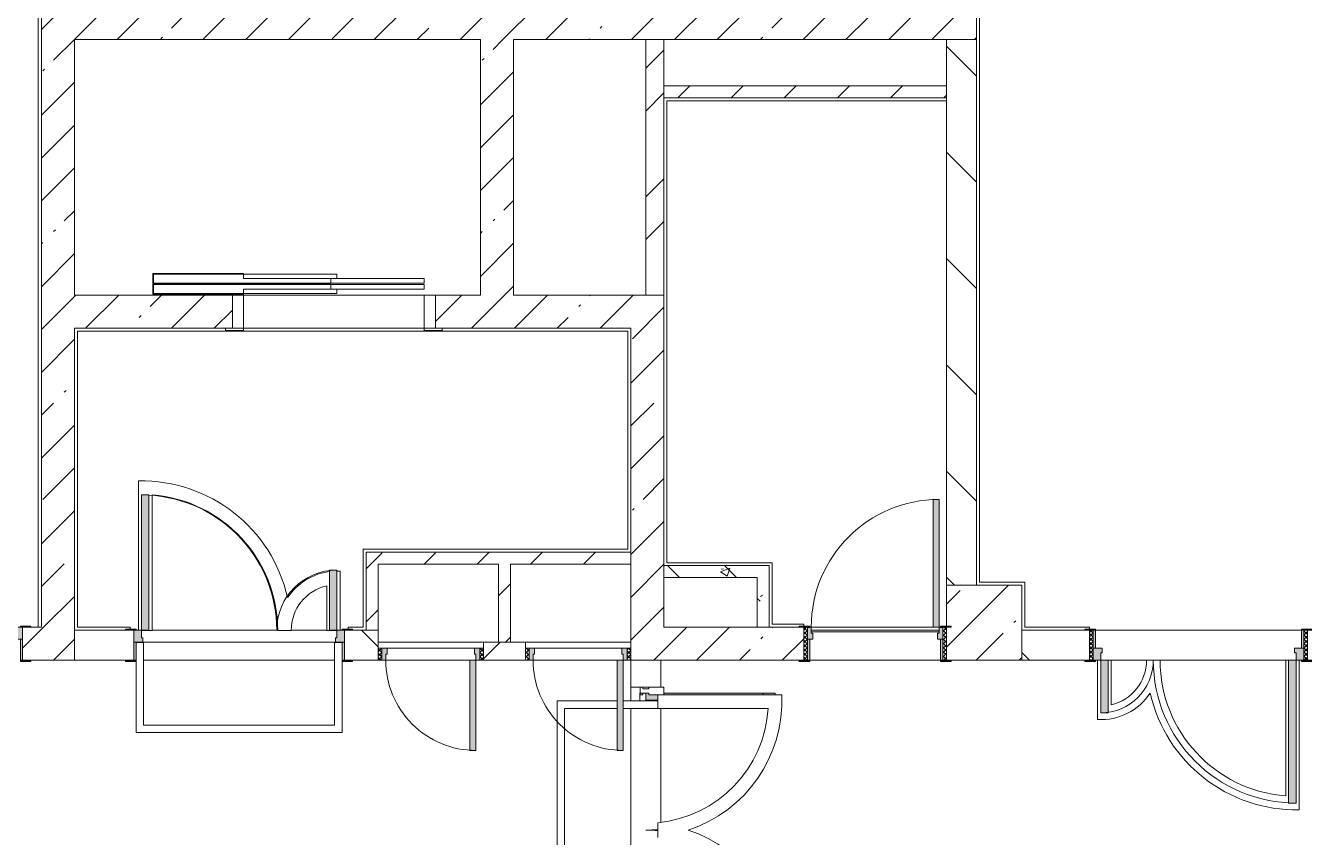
# Model space of a CAD drawing. Header units: millimetres. Extents: x -5507 to 191320, y -8553 to 29000.
# Drawn here: x 156815 to 165320, y 12221 to 17624 of the extents above; entities that cross this region are included whole.
import ezdxf

# ---------------------------------------------------------------- set-up
doc = ezdxf.new("R2010")
doc.units = ezdxf.units.MM
for name, color, linetype, lineweight, true_color in [('A-DETL-GENF-6', 7, 'Continuous', 5, 0xaaaaaa), ('A-DETL-GENF-7', 7, 'Continuous', 5, 0xe2e2e2), ('A-DOOR-1', 7, 'Continuous', 5, 0xaaaaaa), ('A-DOOR-2', 7, 'Continuous', 5, 0xe2e2e2), ('A-DOOR-FRAM-1', 7, 'Continuous', 5, 0xe2e2e2), ('A-DOOR-FRAM-2', 7, 'Continuous', 5, 0xaaaaaa), ('A-FLOR-2', 7, 'Continuous', 5, 0xaaaaaa), ('I-WALL-4', 7, 'Continuous', 5, 0x787878)]:
    doc.layers.add(name, color=color, linetype=linetype, lineweight=lineweight, true_color=true_color)
for name, color, linetype, lineweight in [('A-GLAZ-CWMG-1', 7, 'Continuous', 5), ('A-WALL', 7, 'Continuous', 9), ('I-WALL-2', 7, 'Continuous', 5), ('S-COLS-2', 7, 'Continuous', 5)]:
    doc.layers.add(name, color=color, linetype=linetype, lineweight=lineweight)
pattern_1 = [(45, (62340, 0), (-285.1231, 285.1231), []), (45, (62625.1, 0), (-285.1231, 285.1231), [504.031, -100.806, 16.764, -84.042])]
pattern_2 = [(45, (62340, 0), (-427.6843, 427.6843), []), (45, (62625.1, 0), (-427.6843, 427.6843), [])]
pattern_3 = [(135, (62340, 0), (-353.5534, -353.5534), [])]
pattern_4 = [(45, (62339.98, 0), (-176.7767, 176.7767), [])]
pattern_5 = [(135, (62340, 0), (-377.1708, -377.1708), [533.4, -88.9, 17.78, -88.9]), (135, (62340, 376.94), (-377.1708, -377.1708), []), (50, (62340, 0), (637.6445, -55.7866), [66.675, -733.425]), (355, (62340, 0), (-123.3494, 668.699), [53.34, -586.74]), (100.451, (62393.1, -4.65), (514.299, 612.908), [56.665, -623.315]), (46.184, (62340, 177.8), (948.7764, -147.1497), [100.012, -1100.137]), (96.636, (62419, 165.5), (830.909, 865.997), [84.998, -934.973]), (351.184, (62340, 177.8), (830.918, 865.988), [80.01, -880.11]), (21, (62428.9, 133.35), (530.6506, -357.9283), [66.675, -733.425]), (326, (62428.9, 133.35), (216.308, 644.6585), [53.34, -586.74]), (71.451, (62473.1, 103.5), (746.9596, 286.7243), [56.665, -623.315]), (37.5, (62339.98, 0), (10.81053, 295.9426), [16.764, -562.864, 16.764, -578.866, -588.962]), (37.5, (62339.98, 0), (10.81053, 295.9426), [-1175.258, 16.764, -572.198]), (7.5, (62339.98, 0), (233.8692, 350.6318), [16.764, -322.834, 16.764, -549.529, -224.472]), (7.5, (62339.98, 0), (233.8692, 350.6318), [-905.891, 16.764, -207.708]), (327.5, (62141.73, 0), (474.5678, -20.0513), [16.764, -205.486, 16.764, -676.656, -920.115]), (327.5, (62141.73, 0), (474.5678, -20.0513), [-915.67, 16.764, -903.351]), (317.5, (62052.83, 0), (518.4522, 88.9934), [16.764, -272.161, 16.764, -443.738, -653.415]), (317.5, (62052.83, 0), (518.4522, 88.9934), [-749.427, 16.764, -636.651])]

# ---------------------------------------------------------------- blocks, each defined once
blk = doc.blocks.new('110_Дверь_СКБ_2Ст - Д-1_л_Лестничная клетка EIS60 2-32142534-3_5_1_птичка')
at = {"layer": 'A-DOOR-2'}
for points in [[(612.5, 110), (662.5, 110), (662.5, 1010), (612.5, 1010), (612.5, 604.4)], [(-587.5, 110), (-587.5, 510), (-637.5, 510), (-637.5, 110)], [(712.5, -110), (712.5, 30), (697.5, 25.9), (697.5, -110)]]:
    blk.add_hatch(color=256, dxfattribs=at).paths.add_polyline_path(points)
h = blk.add_hatch(color=256, dxfattribs=at)
h.paths.add_polyline_path([(652.5, 30), (712.5, 30), (712.5, 110), (662.5, 110), (662.5, 60), (652.5, 60)])
h.paths.add_polyline_path([(-687.5, 30), (-627.5, 30), (-627.5, 60), (-637.5, 60), (-637.5, 110), (-687.5, 110)])
at = {"layer": 'A-DOOR-FRAM-1'}
for points in [[(-672.5, 110), (-672.5, 118), (-742.5, 118), (-742.5, 110)], [(767.5, 110), (767.5, 118), (697.5, 118), (697.5, 110)], [(-672.5, -110), (-672.5, 30), (-687.5, 25.9), (-687.5, -110)], [(-672.5, -118), (-672.5, -110), (-742.5, -110), (-742.5, -118)], [(767.5, -118), (767.5, -110), (697.5, -110), (697.5, -118)]]:
    blk.add_hatch(color=256, dxfattribs=at).paths.add_polyline_path(points)
at = {"layer": 'A-DOOR-1'}
for p, q in [((662.5, 1010), (612.5, 1010)), ((612.5, 1010), (612.5, 110)), ((662.5, 110), (662.5, 1010)), ((-637.5, 510), (-637.5, 110)), ((-587.5, 510), (-637.5, 510)), ((-587.5, 110), (-587.5, 510)), ((-637.5, 110), (-587.5, 110)), ((612.5, 110), (662.5, 110))]:
    blk.add_line(p, q, dxfattribs=at)
for centre, radius, start, end in [((662.5, 110), 900, 90, 180), ((-637.5, 110), 400, 360, 90)]:
    blk.add_arc(centre, radius, start, end, dxfattribs=at)
at = {"layer": 'A-DOOR-FRAM-2'}
for p, q in [((-672.5, 118), (-742.5, 118)), ((-742.5, 118), (-742.5, 110)), ((-742.5, 110), (-672.5, 110)), ((-637.5, 110), (-687.5, 110)), ((-687.5, 110), (-687.5, 30)), ((-672.5, 110), (-672.5, 118)), ((-637.5, 60), (-637.5, 110)), ((662.5, 110), (662.5, 60)), ((712.5, 110), (662.5, 110)), ((767.5, 118), (697.5, 118)), ((697.5, 118), (697.5, 110)), ((697.5, 110), (767.5, 110)), ((712.5, 30), (712.5, 110)), ((767.5, 110), (767.5, 118)), ((-687.5, 30), (-627.5, 30)), ((-672.5, 30), (-687.5, 30)), ((-687.5, 30), (-687.5, -110)), ((-672.5, -110), (-672.5, 30)), ((-627.5, 60), (-637.5, 60)), ((-627.5, 30), (-627.5, 60)), ((662.5, 60), (652.5, 60)), ((652.5, 60), (652.5, 30)), ((652.5, 30), (712.5, 30)), ((712.5, 30), (697.5, 30)), ((697.5, 30), (697.5, -110)), ((712.5, -110), (712.5, 30)), ((-672.5, -110), (-742.5, -110)), ((-742.5, -110), (-742.5, -118)), ((-742.5, -118), (-672.5, -118)), ((-687.5, -110), (-672.5, -110)), ((-672.5, -118), (-672.5, -110)), ((697.5, -110), (712.5, -110)), ((767.5, -110), (697.5, -110)), ((697.5, -110), (697.5, -118)), ((697.5, -118), (767.5, -118)), ((767.5, -118), (767.5, -110))]:
    blk.add_line(p, q, dxfattribs=at)
blk = doc.blocks.new('110_Дверь_СКБ_2Ст - Д-3а 1450x2100h_Лестничная клетка из коридора-32352288-3_5_1_птичка')
at = {"layer": 'A-DOOR-2'}
for points in [[(-587.5, 100), (-587.5, 1000), (-637.5, 1000), (-637.5, 100)], [(662.5, 100), (662.5, 500), (612.5, 500), (612.5, 100)], [(712.5, -100), (712.5, 20), (697.5, 20), (697.5, -100)]]:
    blk.add_hatch(color=256, dxfattribs=at).paths.add_polyline_path(points)
h = blk.add_hatch(color=256, dxfattribs=at)
h.paths.add_polyline_path([(-627.5, 20), (-627.5, 50), (-637.5, 50), (-637.5, 100), (-687.5, 100), (-687.5, 20)])
h.paths.add_polyline_path([(712.5, 20), (712.5, 100), (662.5, 100), (662.5, 50), (652.5, 50), (652.5, 20)])
at = {"layer": 'A-DOOR-FRAM-1'}
for points in [[(-672.5, 100), (-672.5, 108), (-742.5, 108), (-742.5, 100)], [(767.5, 100), (767.5, 108), (697.5, 108), (697.5, 100)], [(-672.5, -100), (-672.5, 20), (-687.5, 20), (-687.5, -100)], [(-672.5, -108), (-672.5, -100), (-742.5, -100), (-742.5, -108)], [(767.5, -108), (767.5, -100), (697.5, -100), (697.5, -108)]]:
    blk.add_hatch(color=256, dxfattribs=at).paths.add_polyline_path(points)
at = {"layer": 'A-DOOR-1'}
for p, q in [((-637.5, 1000), (-637.5, 100)), ((-587.5, 1000), (-637.5, 1000)), ((-587.5, 100), (-587.5, 1000)), ((662.5, 500), (612.5, 500)), ((612.5, 500), (612.5, 100)), ((662.5, 100), (662.5, 500)), ((-637.5, 100), (-587.5, 100)), ((612.5, 100), (662.5, 100))]:
    blk.add_line(p, q, dxfattribs=at)
for centre, radius, start, end in [((-637.5, 100), 900, 0, 90), ((662.5, 100), 400, 90, 180)]:
    blk.add_arc(centre, radius, start, end, dxfattribs=at)
at = {"layer": 'A-DOOR-FRAM-2'}
for p, q in [((-672.5, 108), (-742.5, 108)), ((-742.5, 108), (-742.5, 100)), ((-742.5, 100), (-672.5, 100)), ((-637.5, 100), (-687.5, 100)), ((-687.5, 100), (-687.5, 20)), ((-672.5, 100), (-672.5, 108)), ((-637.5, 50), (-637.5, 100)), ((662.5, 100), (662.5, 50)), ((712.5, 100), (662.5, 100)), ((767.5, 108), (697.5, 108)), ((697.5, 108), (697.5, 100)), ((697.5, 100), (767.5, 100)), ((712.5, 20), (712.5, 100)), ((767.5, 100), (767.5, 108)), ((-687.5, 20), (-627.5, 20)), ((-672.5, 20), (-687.5, 20)), ((-687.5, 20), (-687.5, -100)), ((-672.5, -100), (-672.5, 20)), ((-627.5, 50), (-637.5, 50)), ((-627.5, 20), (-627.5, 50)), ((662.5, 50), (652.5, 50)), ((652.5, 50), (652.5, 20)), ((652.5, 20), (712.5, 20)), ((712.5, 20), (697.5, 20)), ((697.5, 20), (697.5, -100)), ((712.5, -100), (712.5, 20)), ((-672.5, -100), (-742.5, -100)), ((-742.5, -100), (-742.5, -108)), ((-742.5, -108), (-672.5, -108)), ((-687.5, -100), (-672.5, -100)), ((-672.5, -108), (-672.5, -100)), ((697.5, -100), (712.5, -100)), ((767.5, -100), (697.5, -100)), ((697.5, -100), (697.5, -108)), ((697.5, -108), (767.5, -108)), ((767.5, -108), (767.5, -100))]:
    blk.add_line(p, q, dxfattribs=at)
blk = doc.blocks.new('110_Дверь_СКБ_1Ст_Внутренняя1 - Д-8_п_ 950x2100h_охрана 2-32352576-3_5_1_птичка')
at = {"layer": 'A-DOOR-1'}
h = blk.add_hatch(dxfattribs=at)
h.set_pattern_fill('FP_84', color=256, style=0, pattern_type=2)
h.set_pattern_definition([(135, (1826.41, 174.685), (-14.14214, -14.14214), []), (225, (1826.41, 174.685), (14.14214, -14.14214), [])])
h.paths.add_polyline_path([(487.5, -110), (487.5, 110), (462.5, 110), (462.5, -110)])
at = {"layer": 'A-DOOR-2'}
h = blk.add_hatch(color=256, dxfattribs=at)
h.paths.add_polyline_path([(427.5, 30), (462.5, 30), (462.5, 110), (437.5, 110), (437.5, 70), (427.5, 70)])
h.paths.add_polyline_path([(-402.5, 30), (-402.5, 70), (-412.5, 70), (-412.5, 110), (-437.5, 110), (-437.5, 30)])
at = {"layer": 'A-DOOR-FRAM-1'}
for points in [[(397.5, 110), (437.5, 110), (437.5, 960), (397.5, 960)], [(-422.5, 110), (-422.5, 118), (-492.5, 118), (-492.5, 110)], [(517.5, 110), (517.5, 118), (447.5, 118), (447.5, 110)], [(-422.5, -110), (-422.5, 30), (-437.5, 25.9), (-437.5, -110)], [(462.5, -110), (462.5, 30), (447.5, 25.9), (447.5, -110)], [(-422.5, -118), (-422.5, -110), (-492.5, -110), (-492.5, -118)], [(517.5, -118), (517.5, -110), (447.5, -110), (447.5, -118)]]:
    blk.add_hatch(color=256, dxfattribs=at).paths.add_polyline_path(points)
at = {"layer": 'A-DOOR-FRAM-2'}
h = blk.add_hatch(dxfattribs=at)
h.set_pattern_fill('FP_85', color=256, style=0, pattern_type=2)
h.set_pattern_definition([(45, (-296.384, 174.685), (-14.1421, 14.1421), []), (135, (-296.384, 174.685), (-14.1421, -14.1421), [])])
h.paths.add_polyline_path([(-437.5, -110), (-437.5, 110), (-462.5, 110), (-462.5, -110)])
at = {"layer": 'A-DOOR-1'}
for p, q in [((437.5, 960), (397.5, 960)), ((397.5, 960), (397.5, 110)), ((437.5, 110), (437.5, 960)), ((397.5, 110), (437.5, 110))]:
    blk.add_line(p, q, dxfattribs=at)
blk.add_arc((437.5, 110), 850, 90, 180, dxfattribs=at)
at = {"layer": 'A-DOOR-FRAM-2'}
for p, q in [((-422.5, 118), (-492.5, 118)), ((-492.5, 118), (-492.5, 110)), ((-492.5, 110), (-422.5, 110)), ((-437.5, 110), (-462.5, 110)), ((-462.5, 110), (-462.5, -110)), ((-412.5, 110), (-437.5, 110)), ((-437.5, 110), (-437.5, 30)), ((-437.5, -110), (-437.5, 110)), ((-422.5, 110), (-437.5, 110)), ((-437.5, 110), (-437.5, 109)), ((-437.5, 109), (-422.5, 109)), ((-422.5, 110), (-422.5, 118)), ((-422.5, 109), (-422.5, 110)), ((-412.5, 70), (-412.5, 110)), ((437.5, 110), (437.5, 70)), ((462.5, 110), (437.5, 110)), ((517.5, 118), (447.5, 118)), ((447.5, 118), (447.5, 110)), ((462.5, 110), (447.5, 110)), ((447.5, 110), (447.5, 109)), ((447.5, 110), (517.5, 110)), ((447.5, 109), (462.5, 109)), ((462.5, 30), (462.5, 110)), ((487.5, 110), (462.5, 110)), ((462.5, 110), (462.5, -110)), ((462.5, 109), (462.5, 110)), ((487.5, -110), (487.5, 110)), ((517.5, 110), (517.5, 118)), ((-437.5, 30), (-402.5, 30)), ((-422.5, 30), (-437.5, 30)), ((-437.5, 30), (-437.5, -110)), ((-422.5, -110), (-422.5, 30)), ((-402.5, 70), (-412.5, 70)), ((-402.5, 30), (-402.5, 70)), ((437.5, 70), (427.5, 70)), ((427.5, 70), (427.5, 30)), ((427.5, 30), (462.5, 30)), ((462.5, 30), (447.5, 30)), ((447.5, 30), (447.5, -110)), ((462.5, -110), (462.5, 30)), ((-422.5, -110), (-492.5, -110)), ((-492.5, -110), (-492.5, -118)), ((-492.5, -118), (-422.5, -118)), ((-462.5, -110), (-437.5, -110)), ((-437.5, -110), (-422.5, -110)), ((-422.5, -118), (-422.5, -110)), ((447.5, -110), (462.5, -110)), ((517.5, -110), (447.5, -110)), ((447.5, -110), (447.5, -118)), ((447.5, -118), (517.5, -118)), ((462.5, -110), (487.5, -110)), ((517.5, -118), (517.5, -110))]:
    blk.add_line(p, q, dxfattribs=at)
blk = doc.blocks.new('110_Дверь_СКБ_2Ст - Д-6_л__ ДОО_Дв_1450x2100h_Дверь из раздевальной в коридор-32357677-3_5_1_птичка')
at = {"layer": 'A-DOOR-1'}
h = blk.add_hatch(dxfattribs=at)
h.set_pattern_fill('FP_99', color=256, style=0, pattern_type=2)
h.set_pattern_definition([(135, (1576.41, 164.685), (-14.14214, -14.14214), []), (225, (1576.41, 164.685), (14.14214, -14.14214), [])])
h.paths.add_polyline_path([(737.5, 100), (712.5, 100), (712.5, -100), (737.5, -100), (737.5, -35.9)])
at = {"layer": 'A-DOOR-2'}
for points in [[(-587.5, 1050), (-637.5, 1050), (-637.5, 100), (-587.5, 100), (-587.5, 542.5)], [(612.5, 450), (612.5, 100), (662.5, 100), (662.5, 450)]]:
    blk.add_hatch(color=256, dxfattribs=at).paths.add_polyline_path(points)
h = blk.add_hatch(color=256, dxfattribs=at)
h.paths.add_polyline_path([(662.5, 100), (662.5, 50), (652.5, 50), (652.5, 20), (712.5, 20), (712.5, 100), (675.8, 100)])
h.paths.add_polyline_path([(-637.5, 100), (-687.5, 100), (-687.5, 20), (-627.5, 20), (-627.5, 50), (-637.5, 50)])
at = {"layer": 'A-DOOR-FRAM-1'}
for points in [[(-672.5, 108), (-742.5, 108), (-742.5, 100), (-672.5, 100)], [(697.5, 108), (697.5, 100), (767.5, 100), (767.5, 108)], [(-672.5, 20), (-687.5, 20), (-687.5, -100), (-672.5, -100), (-672.5, -35.9)], [(712.5, 20), (697.5, 20), (697.5, -100), (712.5, -100), (712.5, -35.9)], [(-672.5, -100), (-742.5, -100), (-742.5, -108), (-672.5, -108)], [(697.5, -100), (697.5, -108), (767.5, -108), (767.5, -100)]]:
    blk.add_hatch(color=256, dxfattribs=at).paths.add_polyline_path(points)
at = {"layer": 'A-DOOR-FRAM-2'}
h = blk.add_hatch(dxfattribs=at)
h.set_pattern_fill('FP_100', color=256, style=0, pattern_type=2)
h.set_pattern_definition([(45, (-546.384, 164.685), (-14.1421, 14.1421), []), (135, (-546.384, 164.685), (-14.1421, -14.1421), [])])
h.paths.add_polyline_path([(-712.5, 100), (-712.5, -100), (-687.5, -100), (-687.5, 100)])
at = {"layer": 'A-DOOR-1'}
for p, q in [((-637.5, 1050), (-637.5, 100)), ((-587.5, 1050), (-637.5, 1050)), ((-587.5, 100), (-587.5, 1050)), ((662.5, 450), (612.5, 450)), ((612.5, 450), (612.5, 100)), ((662.5, 100), (662.5, 450)), ((-637.5, 100), (-587.5, 100)), ((612.5, 100), (662.5, 100))]:
    blk.add_line(p, q, dxfattribs=at)
for centre, radius, start, end in [((-637.5, 100), 950, 0, 90), ((662.5, 100), 350, 90, 180)]:
    blk.add_arc(centre, radius, start, end, dxfattribs=at)
at = {"layer": 'A-DOOR-FRAM-2'}
for p, q in [((-672.5, 108), (-742.5, 108)), ((-742.5, 108), (-742.5, 100)), ((-742.5, 100), (-672.5, 100)), ((-687.5, 100), (-712.5, 100)), ((-712.5, 100), (-712.5, -100)), ((-637.5, 100), (-687.5, 100)), ((-687.5, 100), (-687.5, 20)), ((-687.5, -100), (-687.5, 100)), ((-672.5, 100), (-672.5, 108)), ((-637.5, 50), (-637.5, 100)), ((662.5, 100), (662.5, 50)), ((712.5, 100), (662.5, 100)), ((767.5, 108), (697.5, 108)), ((697.5, 108), (697.5, 100)), ((697.5, 100), (767.5, 100)), ((712.5, 20), (712.5, 100)), ((737.5, 100), (712.5, 100)), ((712.5, 100), (712.5, -100)), ((737.5, -100), (737.5, 100)), ((767.5, 100), (767.5, 108)), ((-687.5, 20), (-627.5, 20)), ((-672.5, 20), (-687.5, 20)), ((-687.5, 20), (-687.5, -100)), ((-672.5, -100), (-672.5, 20)), ((-627.5, 50), (-637.5, 50)), ((-627.5, 20), (-627.5, 50)), ((662.5, 50), (652.5, 50)), ((652.5, 50), (652.5, 20)), ((652.5, 20), (712.5, 20)), ((712.5, 20), (697.5, 20)), ((697.5, 20), (697.5, -100)), ((712.5, -100), (712.5, 20)), ((-672.5, -100), (-742.5, -100)), ((-742.5, -100), (-742.5, -108)), ((-742.5, -108), (-672.5, -108)), ((-712.5, -100), (-687.5, -100)), ((-687.5, -100), (-672.5, -100)), ((-672.5, -108), (-672.5, -100)), ((697.5, -100), (712.5, -100)), ((767.5, -100), (697.5, -100)), ((697.5, -100), (697.5, -108)), ((697.5, -108), (767.5, -108)), ((712.5, -100), (737.5, -100)), ((767.5, -108), (767.5, -100))]:
    blk.add_line(p, q, dxfattribs=at)
blk = doc.blocks.new('110_Дверь_СКБ_1Ст - д-18 700x2100h_Технический шкаф ЭОМ и СС-V108-3_5_1_птичка')
at = {"layer": 'A-DOOR-1'}
h = blk.add_hatch(dxfattribs=at)
h.set_pattern_fill('FP_111', color=256, style=0, pattern_type=2)
h.set_pattern_definition([(135, (1951.41, 124.685), (-14.14214, -14.14214), []), (225, (1951.41, 124.685), (14.14214, -14.14214), [])])
h.paths.add_polyline_path([(362.5, 60), (337.5, 60), (337.5, -20), (362.5, -20)])
at = {"layer": 'A-DOOR-2'}
h = blk.add_hatch(color=256, dxfattribs=at)
h.paths.add_polyline_path([(312.5, 60), (312.5, 20), (302.5, 20), (302.5, -20), (337.5, -20), (337.5, 60)])
h.paths.add_polyline_path([(-287.5, 60), (-312.5, 60), (-312.5, -20), (-277.5, -20), (-277.5, 20), (-287.5, 20)])
at = {"layer": 'A-DOOR-FRAM-1'}
blk.add_hatch(color=256, dxfattribs=at).paths.add_polyline_path([(-247.5, 660), (-287.5, 660), (-287.5, 60), (-247.5, 60), (-247.5, 502.5)])
at = {"layer": 'A-DOOR-FRAM-2'}
h = blk.add_hatch(dxfattribs=at)
h.set_pattern_fill('FP_112', color=256, style=0, pattern_type=2)
h.set_pattern_definition([(45, (-171.384, 124.685), (-14.1421, 14.1421), []), (135, (-171.384, 124.685), (-14.1421, -14.1421), [])])
h.paths.add_polyline_path([(-312.5, 60), (-337.5, 60), (-337.5, -20), (-312.5, -20)])
at = {"layer": 'A-DOOR-1'}
for p, q in [((-287.5, 660), (-287.5, 60)), ((-247.5, 660), (-287.5, 660)), ((-247.5, 60), (-247.5, 660)), ((-287.5, 60), (-247.5, 60))]:
    blk.add_line(p, q, dxfattribs=at)
blk.add_arc((-287.5, 60), 600, 360, 90, dxfattribs=at)
at = {"layer": 'A-DOOR-FRAM-2'}
for p, q in [((-312.5, 60), (-337.5, 60)), ((-337.5, 60), (-337.5, -20)), ((-287.5, 60), (-312.5, 60)), ((-312.5, 60), (-312.5, -20)), ((-312.5, -20), (-312.5, 60)), ((-287.5, 20), (-287.5, 60)), ((-277.5, 20), (-287.5, 20)), ((-277.5, -20), (-277.5, 20)), ((-247.5, 60), (312.5, 60)), ((312.5, 20), (302.5, 20)), ((302.5, 20), (302.5, -20)), ((312.5, 60), (312.5, 20)), ((337.5, 60), (312.5, 60)), ((337.5, -20), (337.5, 60)), ((362.5, 60), (337.5, 60)), ((337.5, 60), (337.5, -20)), ((362.5, -20), (362.5, 60)), ((-337.5, -20), (-312.5, -20)), ((-312.5, -20), (-277.5, -20)), ((302.5, -20), (-277.5, -20)), ((302.5, -20), (337.5, -20)), ((337.5, -20), (362.5, -20))]:
    blk.add_line(p, q, dxfattribs=at)
blk = doc.blocks.new('BSC_Колонна _Прямоугольная - 500х500-17857564-3_5_1_птичка')
at = {"layer": 'S-COLS-2'}
h = blk.add_hatch(dxfattribs=at)
h.set_pattern_fill('FP_141', color=256, style=0, pattern_type=2)
h.set_pattern_definition([(45, (-100850, -13650), (-285.1231, 285.1231), []), (45, (-100564.88, -13650), (-285.1231, 285.1231), [504.031, -100.806, 16.764, -84.042])])
h.paths.add_polyline_path([(-250, -250), (250, -250), (250, 250), (-250, 250), (-250, -22), (-220, -22), (-220, -30), (-250, -30), (-250, -114.1)])
for p, q in [((250, 250), (-250, 250)), ((-250, 250), (-250, -22)), ((250, -250), (250, 250)), ((-220, -250), (250, -250))]:
    blk.add_line(p, q, dxfattribs=at)
blk = doc.blocks.new('DOR_Дверь лифта - 1350х2050h-19118285-3_5_1_птичка')
at = {"layer": 'A-DOOR-1'}
for p, q in [((-600, 125), (-720, 125)), ((-720, 125), (-720, 110)), ((-720, 110), (-600, 110)), ((-675, 110), (-675, -110)), ((-600, 110), (-675, 110)), ((-600, 110), (-600, 125)), ((600, 110), (-600, 110)), ((-600, 110), (-600, -110)), ((720, 125), (600, 125)), ((600, 125), (600, 110)), ((600, -110), (600, 110)), ((675, 110), (600, 110)), ((600, 110), (720, 110)), ((675, -110), (675, 110)), ((720, 110), (720, 125)), ((-675, -110), (-600, -110)), ((-600, -110), (600, -110)), ((-600, -150), (-600, -180)), ((20, -150), (-600, -150)), ((-20, -120), (-20, -150)), ((600, -120), (-20, -120)), ((-20, -150), (600, -150)), ((20, -180), (20, -150)), ((600, -110), (675, -110)), ((600, -150), (600, -120)), ((-600, -180), (20, -180)), ((-600, -190), (-600, -220)), ((20, -190), (-600, -190)), ((-600, -220), (20, -220)), ((-20, -220), (-20, -250)), ((600, -220), (-20, -220)), ((-20, -250), (600, -250)), ((20, -220), (20, -190)), ((600, -250), (600, -220))]:
    blk.add_line(p, q, dxfattribs=at)
at = {"layer": 'A-DOOR-FRAM-2'}
for p, q in [((600, -117), (600, -120)), ((1203, -117), (600, -117)), ((600, -120), (1200, -120)), ((1200, -120), (1200, -180)), ((1203, -183), (1203, -117)), ((1200, -180), (20, -180)), ((20, -180), (20, -183)), ((20, -183), (1203, -183)), ((1203, -187), (20, -187)), ((20, -187), (20, -190)), ((20, -190), (1200, -190)), ((600, -250), (600, -253)), ((1200, -250), (600, -250)), ((600, -253), (1203, -253)), ((1200, -190), (1200, -250)), ((1203, -253), (1203, -187))]:
    blk.add_line(p, q, dxfattribs=at)
blk = doc.blocks.new('Дверь_Витражная_остекление_ - ВВ-7 остекление-32356329-3_5_1_птичка')
at = {"layer": 'A-DETL-GENF-7'}
blk.add_hatch(color=256, dxfattribs=at).paths.add_polyline_path([(-860, -20), (-860, -96), (-815, -96), (-815, -20)])
h = blk.add_hatch(color=256, dxfattribs=at)
h.paths.add_polyline_path([(865, -100), (900, -100), (900, -40), (910, -40), (910, -20), (865, -20), (865, -40)])
h.paths.add_polyline_path([(900, -880), (910, -880), (910, -140), (900, -140), (900, -833.5)])
at = {"layer": 'A-DETL-GENF-6'}
for p, q in [((-815, -20), (-860, -20)), ((-860, -96), (-860, -20)), ((-815, -20), (-860, -20)), ((-860, -20), (-860, -96)), ((865, -100), (865, -20)), ((865, -20), (865, -100)), ((910, -880), (910, -140)), ((910, -880), (910, -140)), ((910, -800), (900, -800)), ((910, -880), (900, -880)), ((900, -880), (910, -880))]:
    blk.add_line(p, q, dxfattribs=at)
at = {"layer": 'A-DOOR-1'}
for p, q in [((-910, 20), (-860, 20)), ((-910, -20), (-910, 20)), ((-860, 20), (-860, -20)), ((860, 20), (910, 20)), ((860, -20), (860, 20)), ((910, 20), (910, -20)), ((-860, -20), (-910, -20)), ((-860, -96), (-860, -20)), ((910, -20), (860, -20))]:
    blk.add_line(p, q, dxfattribs=at)
for centre, start, end in [((-860, -20), 354.58147, 0), ((860, -20), 180, 185.41853)]:
    blk.add_arc(centre, 860, start, end, dxfattribs=at)
blk = doc.blocks.new('Прямоугольный импост - Импост структурный с накладкой - 160мм Темный-32348142-3_5_1_птичка')
at = {"layer": 'A-GLAZ-CWMG-1'}
for p, q in [((0, 17), (-50, 17)), ((-50, 17), (-50, 0)), ((-50, 0), (-40, 0)), ((-40, 0), (-40, -40)), ((-10, -40), (-10, 0)), ((-10, 0), (0, 0)), ((0, 0), (0, 17)), ((-40, -40), (-50, -40)), ((-50, -40), (-50, -140)), ((0, -40), (-10, -40)), ((0, -140), (0, -40)), ((-50, -140), (0, -140))]:
    blk.add_line(p, q, dxfattribs=at)

msp = doc.modelspace()

# ---------------------------------------------------------------- hatches: boundary and pattern name
at = {"layer": 'I-WALL-2'}
h = msp.add_hatch(dxfattribs=at)
h.set_pattern_fill('FP_62', color=256, style=0, pattern_type=2)
h.set_pattern_definition(pattern_1)
h.paths.add_polyline_path([(162920, 17530), (163140, 17530), (163140, 21400), (162920, 21400), (162920, 17750)])
h = msp.add_hatch(dxfattribs=at)
h.set_pattern_fill('FP_62', color=256, style=0, pattern_type=2)
h.set_pattern_definition(pattern_1)
h.paths.add_polyline_path([(157140, 13620), (157140, 17750), (156920, 17750), (156920, 13620)])
h = msp.add_hatch(dxfattribs=at)
h.set_pattern_fill('FP_62', color=256, style=0, pattern_type=2)
h.set_pattern_definition(pattern_1)
h.paths.add_polyline_path([(162920, 17530), (162920, 17750), (157140, 17750), (157140, 17530), (160222.9, 17530)])
h = msp.add_hatch(dxfattribs=at)
h.set_pattern_fill('FP_62', color=256, style=0, pattern_type=2)
h.set_pattern_definition(pattern_1)
h.paths.add_polyline_path([(160060, 15830), (160060, 17530), (159840, 17530), (159840, 15830)])
h = msp.add_hatch(dxfattribs=at)
h.set_pattern_fill('FP_92', color=256, style=0, pattern_type=2)
h.set_pattern_definition(pattern_2)
h.paths.add_polyline_path([(161060, 15830), (161060, 17530), (160940, 17530), (160940, 15830)])
h = msp.add_hatch(dxfattribs=at)
h.set_pattern_fill('FP_65', color=256, style=0, pattern_type=2)
h.set_pattern_definition(pattern_3)
h.paths.add_polyline_path([(163140, 13900), (163140, 17530), (162940, 17530), (162940, 13900), (163124.1, 13900)])
h = msp.add_hatch(dxfattribs=at)
h.set_pattern_fill('FP_67', color=256, style=0, pattern_type=2)
h.set_pattern_definition(pattern_4)
h.paths.add_polyline_path([(162940, 17142.8), (162940, 17222.8), (161060, 17222.8), (161060, 17142.8)])
h = msp.add_hatch(dxfattribs=at)
h.set_pattern_fill('FP_62', color=256, style=0, pattern_type=2)
h.set_pattern_definition(pattern_1)
h.paths.add_polyline_path([(160840, 15610), (160840, 15830), (159540, 15830), (159540, 15610), (160222.9, 15610)])
h.paths.add_polyline_path([(158190, 15610), (158190, 15830), (157140, 15830), (157140, 15610)])
h = msp.add_hatch(dxfattribs=at)
h.set_pattern_fill('FP_62', color=256, style=0, pattern_type=2)
h.set_pattern_definition(pattern_1)
h.paths.add_polyline_path([(160840, 13620), (161060, 13620), (161060, 15830), (160840, 15830), (160840, 14040)])
h = msp.add_hatch(dxfattribs=at)
h.set_pattern_fill('FP_67', color=256, style=0, pattern_type=2)
h.set_pattern_definition(pattern_4)
h.paths.add_polyline_path([(159160, 13600), (159160, 14120), (159080, 14114.4), (159080, 13600)])
h = msp.add_hatch(dxfattribs=at)
h.set_pattern_fill('FP_67', color=256, style=0, pattern_type=2)
h.set_pattern_definition(pattern_4)
h.paths.add_polyline_path([(159960, 14040), (160840, 14040), (160840, 14120), (159160, 14114.4), (159160, 14040), (159290.8, 14040)])
h = msp.add_hatch(dxfattribs=at)
h.set_pattern_fill('FP_67', color=256, style=0, pattern_type=2)
h.set_pattern_definition(pattern_4)
h.paths.add_polyline_path([(160040, 13520), (160040, 14040), (159960, 14040), (159960, 13520)])
h = msp.add_hatch(dxfattribs=at)
h.set_pattern_fill('FP_62', color=256, style=0, pattern_type=2)
h.set_pattern_definition(pattern_1)
h.paths.add_polyline_path([(156850, 13400), (157140, 13400), (157140, 13620), (156795, 13620), (156795, 13400)])
h.paths.add_polyline_path([(155150, 13400), (155395, 13400), (155395, 13620), (155150, 13620), (155150, 13535.9)])
h = msp.add_hatch(dxfattribs=at)
h.set_pattern_fill('FP_62', color=256, style=0, pattern_type=2)
h.set_pattern_definition(pattern_1)
h.paths.add_polyline_path([(161990, 13400), (161990, 13620), (160840, 13620), (160840, 13400), (161960, 13400)])
h = msp.add_hatch(dxfattribs=at)
h.set_pattern_fill('FP_65', color=256, style=0, pattern_type=2)
h.set_pattern_definition(pattern_3)
h.paths.add_polyline_path([(157335, 13400), (157535, 13400), (157535, 13600), (157140, 13600), (157140, 13400)])
h.paths.add_polyline_path([(159160, 13400), (159160, 13600), (158935, 13600), (158935, 13400), (158990, 13400)])
h = msp.add_hatch(dxfattribs=at)
h.set_pattern_fill('FP_65', color=256, style=0, pattern_type=2)
h.set_pattern_definition(pattern_3)
h.paths.add_polyline_path([(183270, 13400), (183270, 13600), (181270.4, 13600), (181270.4, 13400), (182800, 13400)])
h.paths.add_polyline_path([(173390, 13400), (177940, 13400), (177940, 13600), (173390, 13600), (173390, 13535.9)])
h.paths.add_polyline_path([(172110, 13400), (172890, 13400), (172890, 13600), (172110, 13600), (172110, 13535.9)])
h.paths.add_polyline_path([(179790.4, 13400), (179820.4, 13400), (179820.4, 13600), (178440, 13600), (178440, 13400), (178866.6, 13400)])
h.paths.add_polyline_path([(163440, 13400), (163890, 13400), (163890, 13600), (163440, 13600), (163440, 13535.9)])
h.paths.add_polyline_path([(165816, 13400), (170660, 13400), (170660, 13600), (165340, 13600), (165340, 13400), (165370, 13400)])
h = msp.add_hatch(dxfattribs=at)
h.set_pattern_fill('FP_92', color=256, style=0, pattern_type=2)
h.set_pattern_definition(pattern_2)
h.paths.add_polyline_path([(159860, 13400), (160140, 13400), (160140, 13520), (159860, 13520), (159860, 13480)])
h = msp.add_hatch(dxfattribs=at)
h.set_pattern_fill('FP_65', color=256, style=0, pattern_type=2)
h.set_pattern_definition(pattern_3)
h.paths.add_polyline_path([(160840, 10600), (161040, 10600), (161040, 11320), (160840, 11320), (160840, 11120)])
h.paths.add_polyline_path([(160840, 13220), (161040, 13220), (161040, 13400), (160840, 13400)])
at = {"layer": 'I-WALL-4'}
h = msp.add_hatch(dxfattribs=at)
h.set_pattern_fill('FP_72', color=256, style=0, pattern_type=2)
h.set_pattern_definition(pattern_5)
h.paths.add_polyline_path([(161680, 13950), (161760, 13950), (161760, 14030), (161060, 14030), (161060, 13950), (161155.1, 13950)])
h = msp.add_hatch(dxfattribs=at)
h.set_pattern_fill('FP_72', color=256, style=0, pattern_type=2)
h.set_pattern_definition(pattern_5)
h.paths.add_polyline_path([(161760, 13620), (161760, 13950), (161680, 13950), (161680, 13620)])

# ---------------------------------------------------------------- linework, layer by layer
at = {"layer": 'A-FLOR-2'}
for p, q in [((163160, 21130), (163160, 13920)), ((156899, 13620), (156899, 17750)), ((161080, 17122.8), (161080, 14047.8)), ((162940, 17122.8), (161080, 17122.8)), ((160820, 15590), (157160, 15590)), ((157160, 15590), (157160, 13620)), ((160820, 14140), (160820, 15590)), ((157566.5, 14593.2), (157566.5, 13600)), ((157656.5, 13598.4), (157656.5, 14500.7)), ((159060, 13620), (159060, 14140)), ((159060, 14140), (160820, 14140)), ((161080, 14047.8), (161780, 14047.8)), ((161780, 14047.8), (161780, 13640)), ((158907.6, 13600), (158907.6, 13992.9)), ((158817.6, 13895.6), (158817.6, 13598.4)), ((163160, 13920), (163460, 13920)), ((163460, 13920), (163460, 13620)), ((157160, 13620), (157510, 13620)), ((157510, 13620), (157510, 13608)), ((158960, 13620), (159060, 13620)), ((158960, 13608), (158960, 13620)), ((161780, 13640), (161990, 13640)), ((161990, 13640), (161990, 13628)), ((163460, 13620), (163890, 13620)), ((163890, 13620), (163890, 13608)), ((157585, 13598.4), (157656.5, 13598.4)), ((158491.5, 13598.4), (158581.5, 13598.4)), ((158817.6, 13598.4), (158885, 13598.4)), ((162040, 13600), (162890, 13600)), ((162890, 13590.2), (162040, 13590.2)), ((157599.9, 13518.4), (157550, 13518.4)), ((157595, 13520), (158875, 13520)), ((157599.9, 12968.4), (157599.9, 13518.4)), ((158919.9, 13518.4), (158869.9, 13518.4)), ((158869.9, 13518.4), (158869.9, 12968.4)), ((158919.9, 12918.4), (158919.9, 13518.4)), ((157549.9, 13392), (157549.9, 12918.4)), ((163944.2, 13400), (163944.2, 13005.6)), ((164034.2, 13400), (164015, 13400)), ((164034.2, 13102.9), (164034.2, 13400)), ((164360.4, 13400), (164270.4, 13400)), ((165215, 13400), (165195.4, 13400)), ((165195.4, 13400), (165195.4, 12497.7)), ((165285.4, 12405.2), (165285.4, 13400)), ((160750, 13130), (160350, 13130)), ((160350, 13130), (160350, 11455)), ((160900, 13130), (160790, 13130)), ((161020, 13130), (160940, 13130)), ((161020, 13080), (161020, 13170)), ((161844.1, 13170), (161060, 13170)), ((160400, 11505), (160400, 13080)), ((160400, 13080), (160750, 13080)), ((160790, 13080), (161753.4, 13080)), ((158869.9, 12968.4), (157599.9, 12968.4)), ((157549.9, 12918.4), (158919.9, 12918.4)), ((161020, 12318.9), (161020, 12221.1))]:
    msp.add_line(p, q, dxfattribs=at)
for centre, radius, start, end in [((157586.5, 13598.4), 995, 12.67054, 91.1511), ((157586.5, 13598.4), 905, 0, 85.56313), ((158886.5, 13598.4), 395, 97.4974, 146.45952), ((158886.5, 13598.4), 395, 86.92799, 90.21838), ((158886.5, 13598.4), 305, 103.0427, 180), ((163965.4, 13400), 305, 283.0427, 360), ((165265.4, 13400), 905, 180, 265.56313), ((160940, 13130), 905, 288.14412, 2.53324), ((163965.4, 13400), 395, 266.92799, 326.45952), ((165265.4, 13400), 995, 192.67054, 271.1511), ((160940, 13130), 815, 275.6332, 356.48271), ((160940, 11410), 905, 360, 71.85588)]:
    msp.add_arc(centre, radius, start, end, dxfattribs=at)
at = {"layer": 'A-WALL'}
for p, q in [((161060, 17222.8), (161060, 17142.8)), ((162940, 17142.8), (162940, 17222.8)), ((160840, 14040), (160840, 14120)), ((161060, 14030), (161060, 13950)), ((161680, 13620), (161760, 13620)), ((157140, 13400), (157140, 13600)), ((159080, 13600), (159160, 13600)), ((159960, 13520), (160040, 13520))]:
    msp.add_line(p, q, dxfattribs=at)
at = {"layer": 'I-WALL-2'}
for p, q in [((163140, 13900), (163140, 21400)), ((156920, 17750), (156920, 13620)), ((157140, 15830), (157140, 17530)), ((157140, 17530), (159840, 17530)), ((159840, 17530), (159840, 15830)), ((160060, 15830), (160060, 17530)), ((163140, 17530), (160060, 17530)), ((160940, 17530), (160940, 15830)), ((161060, 17222.8), (161060, 17530)), ((162940, 17530), (162940, 17222.8)), ((162940, 17222.8), (161060, 17222.8)), ((161060, 17142.8), (162940, 17142.8)), ((161060, 14030), (161060, 17142.8)), ((162940, 17142.8), (162940, 13900)), ((158190, 15830), (157140, 15830)), ((158190, 15610), (158190, 15830)), ((159840, 15830), (159540, 15830)), ((159540, 15830), (159540, 15610)), ((161060, 15830), (160060, 15830)), ((157140, 13600), (157140, 15610)), ((157140, 15610), (158190, 15610)), ((159540, 15610), (160840, 15610)), ((160840, 15610), (160840, 14120)), ((159080, 14120), (159080, 13600)), ((160840, 14120), (159080, 14120)), ((159160, 13480), (159160, 14040)), ((159160, 14040), (159960, 14040)), ((159960, 14040), (159960, 13520)), ((160040, 14040), (160840, 14040)), ((160040, 13520), (160040, 14040)), ((160840, 14040), (160840, 13480)), ((161760, 14030), (161060, 14030)), ((161060, 13950), (161680, 13950)), ((161060, 13620), (161060, 13950)), ((161680, 13950), (161680, 13620)), ((161760, 13620), (161760, 14030)), ((156920, 13620), (156850, 13620)), ((161680, 13620), (161060, 13620)), ((161960, 13620), (161760, 13620)), ((162040, 13620), (162850, 13620)), ((157480, 13600), (157140, 13600)), ((157656.5, 13600), (158491.4, 13600)), ((158581.6, 13600), (158817.6, 13600)), ((159080, 13600), (158990, 13600)), ((163860, 13600), (163440, 13600)), ((163930, 13600), (165300, 13600)), ((159160, 13520), (159960, 13520)), ((159860, 13520), (159860, 13480)), ((160040, 13520), (160840, 13520)), ((160140, 13480), (160140, 13520)), ((156850, 13400), (157480, 13400)), ((158869.9, 13400), (157599.9, 13400)), ((158990, 13400), (159160, 13400)), ((159860, 13400), (160140, 13400)), ((160840, 13400), (161960, 13400)), ((161040, 13400), (160840, 13400)), ((160840, 13400), (160840, 13130)), ((161040, 13220), (161040, 13400)), ((162900, 13400), (162030, 13400)), ((163440, 13400), (163860, 13400)), ((164270.4, 13400), (164034.2, 13400)), ((165195.4, 13400), (164360.4, 13400)), ((160840, 13220), (161040, 13220)), ((160840, 11505), (160840, 13080)), ((161040, 13080), (161040, 12322.1))]:
    msp.add_line(p, q, dxfattribs=at)

# ---------------------------------------------------------------- block references
at = {"layer": 'A-DOOR-1'}
for name, p, rotation in [('DOR_Дверь лифта - 1350х2050h-19118285-3_5_1_птичка', (158865, 15720), 180), ('110_Дверь_СКБ_2Ст - Д-6_л__ ДОО_Дв_1450x2100h_Дверь из раздевальной в коридор-32357677-3_5_1_птичка', (164627.5, 13500), 180), ('110_Дверь_СКБ_1Ст - д-18 700x2100h_Технический шкаф ЭОМ и СС-V108-3_5_1_птичка', (159522.5, 13460), 180), ('110_Дверь_СКБ_1Ст - д-18 700x2100h_Технический шкаф ЭОМ и СС-V108-3_5_1_птичка', (160502.5, 13460), 180), ('Дверь_Витражная_остекление_ - ВВ-7 остекление-32356329-3_5_1_птичка', (160920, 12270), 89.99999999999993)]:
    msp.add_blockref(name, p, dxfattribs=dict(at, rotation=rotation))
for name, p in [('110_Дверь_СКБ_2Ст - Д-1_л_Лестничная клетка EIS60 2-32142534-3_5_1_птичка', (156082.5, 13510)), ('110_Дверь_СКБ_2Ст - Д-3а 1450x2100h_Лестничная клетка из коридора-32352288-3_5_1_птичка', (158222.5, 13500)), ('110_Дверь_СКБ_1Ст_Внутренняя1 - Д-8_п_ 950x2100h_охрана 2-32352576-3_5_1_птичка', (162452.5, 13510))]:
    msp.add_blockref(name, p, dxfattribs=at)
at = {"layer": 'A-GLAZ-CWMG-1', "rotation": 89.99999999999993}
msp.add_blockref('Прямоугольный импост - Импост структурный с накладкой - 160мм Темный-32348142-3_5_1_птичка', (160920, 13220), dxfattribs=at)
at = {"layer": 'S-COLS-2'}
msp.add_blockref('BSC_Колонна _Прямоугольная - 500х500-17857564-3_5_1_птичка', (163190, 13650), dxfattribs=at)

doc.saveas('drawing.dxf')
